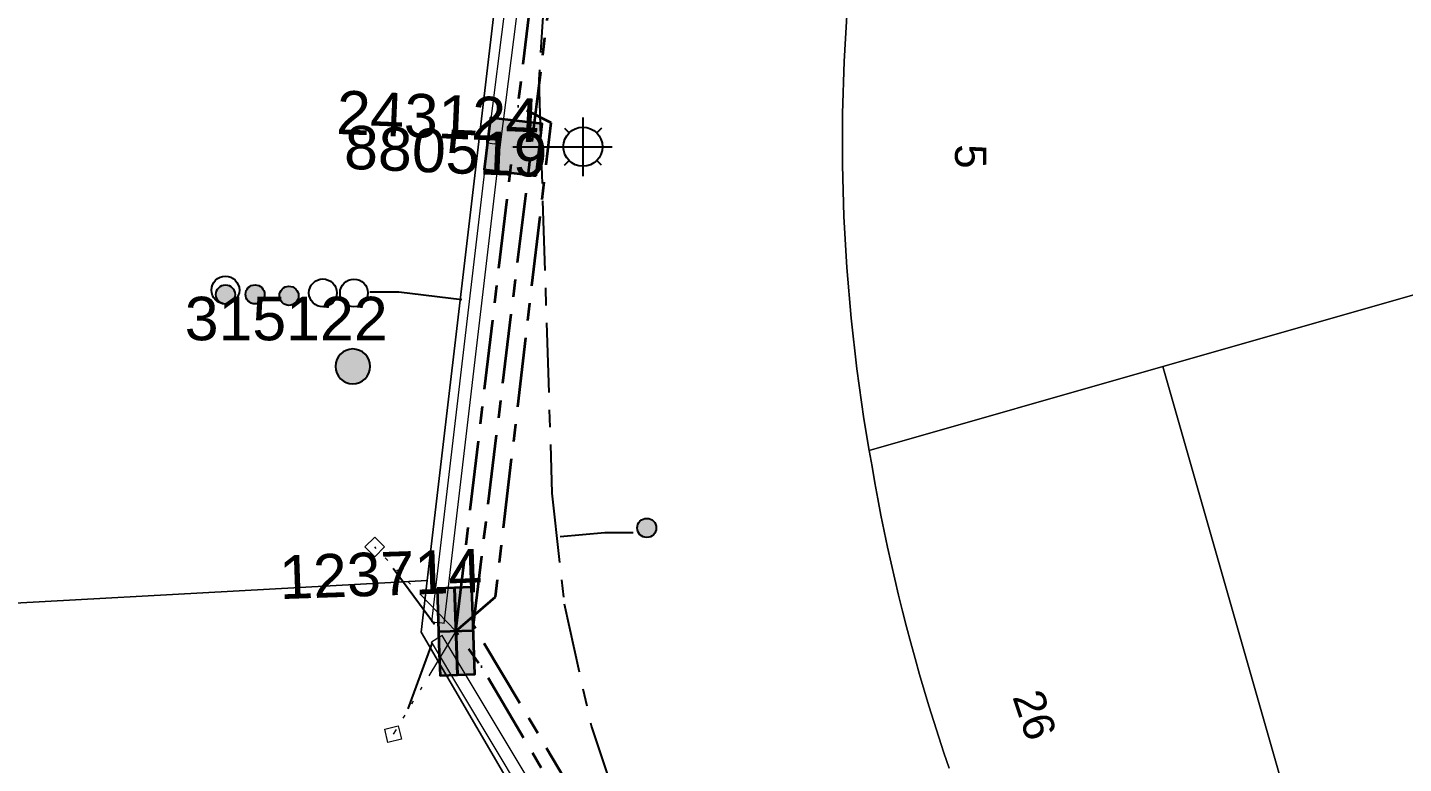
# Model space of a CAD drawing. Header units: metres. Extents: x 308278 to 310511, y 6271134 to 6272874.
# Drawn here: x 309193.8 to 309272.9, y 6272177.5 to 6272219.7 of the extents above; entities that cross this region are included whole.
import ezdxf
from ezdxf.enums import TextEntityAlignment as Align

# ---------------------------------------------------------------- set-up
doc = ezdxf.new("R2010")
doc.units = ezdxf.units.M
doc.set_wipeout_variables(frame=1)
for name, pattern in [('Cable Exist UG', [7, 4, -1, 1, -1]), ('DOT', [6.35, 0, -6.35]), ('PHANTOMX2', [6.6, 3, -0.75, 0.2, -0.75, 0.2, -0.75, 0.2, -0.75])]:
    doc.linetypes.add(name, pattern=pattern)
doc.layers.get('0').update_dxf_attribs({"color": 6})
for name, color, linetype, lineweight in [('_User Miscellaneous1', 30, 'Continuous', 13), ('_User_HV_Exist', 1, 'Continuous', 35), ('_User_LV_Exist', 5, 'Continuous', 35), ('_User_SL_Exist', 4, 'Continuous', 35), ('Cadastre Developer_SP_NEW', 92, 'Continuous', 15), ('Cadastre Land Parcels_SP_EXT', 118, 'Continuous', 15), ('Cadastre Roads_SP_EXT', 218, 'Continuous', 15), ('Mains_HV_EXT', 13, 'Continuous', 25), ('Mains_LV_SL_EXT', 135, 'Continuous', 25), ('Services_SP_EXT', 42, 'PHANTOMX2', 20)]:
    doc.layers.add(name, color=color, linetype=linetype, lineweight=lineweight)
for name, color, linetype in [('Duct_SP_EXT', 30, 'Continuous'), ('Equip_SP_SL_EXT', 7, 'Continuous'), ('SupportsOH_SP_TR_HV_LV_SL_EXT', 7, 'Continuous'), ('SupportsUG_SP_LV_EXT', 7, 'Continuous'), ('SupportsUG_SP_LV_SL_EXT', 7, 'Continuous'), ('Trench_SP_EXT', 7, 'Continuous')]:
    doc.layers.add(name, color=color, linetype=linetype)
doc.styles.add('COLUMN_LABEL', font='arial.ttf', dxfattribs={"height": 2})
doc.styles.add('iecARIAL', font='arial.ttf', dxfattribs={"height": 2})
doc.styles.add('POLE_LABEL', font='arial.ttf', dxfattribs={"height": 2})
doc.styles.add('SL_LABEL', font='arial.ttf', dxfattribs={"height": 2})
doc.styles.get("Standard").update_dxf_attribs({"font": 'arial.ttf'})

# ---------------------------------------------------------------- blocks, each defined once
blk = doc.blocks.new('COLUMN_EXT')
blk.add_hatch(color=256).paths.add_polyline_path([(1.5, -1.5), (1.5, 1.5), (-1.5, 1.5), (-1.5, -1.5)])
blk.add_lwpolyline([(1.5, 1.5), (-1.5, 1.5), (-1.5, -1.5), (1.5, -1.5)], close=True)
at = {"flags": 9}
for tag, p in [('STREETNAME', (-1.813, 1.6)), ('SUBURB', (-1.813, 1.8)), ('NOTES', (-1.813, 2)), ('LOCATION', (-1.813, 1.4)), ('LEGEND', (-1.813, 1.2)), ('USAGE', (-1.813, 1)), ('STATE', (-1.813, 0.8)), ('COLUMN_TYPE', (-1.813, 0.4)), ('OWNED_BY', (-1.813, 0.6))]:
    blk.add_attdef(tag, text='', height=0.2, rotation=180, dxfattribs=at).set_placement(p, align=Align.MIDDLE_LEFT)
at = {"flags": 1}
blk.add_attdef('Z', (-1.813, 2.351), '', height=0.2, rotation=180, dxfattribs=at)
at = {"flags": 9}
for tag, style, p in [('STRUCTURE_PLANT_NUMBER', 'POLE_LABEL', (-1.813, -0.031)), ('STREET_CODE', 'COLUMN_LABEL', (-1.813, 0.2))]:
    blk.add_attdef(tag, text='', height=0.2, rotation=180, dxfattribs=dict(at, style=style)).set_placement(p, align=Align.MIDDLE_LEFT)
at = {"style": 'COLUMN_LABEL', "width": 0.9, "flags": 8}
blk.add_attdef('ASSET_NUM', text='', height=2, rotation=270, dxfattribs=at).set_placement((2, -4), align=Align.MIDDLE_LEFT)
blk = doc.blocks.new('PILLAR_EXT')
blk.add_hatch(color=256).paths.add_polyline_path([(-2.5, 1), (-2.5, -1), (2.5, -1), (2.5, 1)])
for p, q in [((0, 1), (0, -1)), ((-2.5, 0), (2.5, 0))]:
    blk.add_line(p, q)
at = {"ltscale": 10}
blk.add_line((2.5, 0), (-2.5, 0), dxfattribs=at)
blk.add_lwpolyline([(-2.5, -1), (-1.25, -1), (1.25, -1), (2.5, -1), (2.5, 1), (-2.5, 1)], close=True)
at = {"width": 0.9, "flags": 8}
blk.add_attdef('ASSET_NUM', text='', height=2, rotation=90, dxfattribs=at).set_placement((-2, 4), align=Align.MIDDLE_LEFT)
for tag, p, flags in [('OWNED_BY', (0, -0.2), 9), ('STATE', (0, -0.4), 9), ('SUPPORT_TYPE', (0, -0.6), 9), ('USAGE', (0, -0.8), 9), ('LEGEND', (0, -1), 9), ('LOCATION', (0, -1.2), 9), ('NOTES', (0, -1.4), 9), ('PARENT', (0, -1.6), 9), ('STREETNAME', (0, -1.8), 9), ('SUBURB', (0, -2), 1)]:
    blk.add_attdef(tag, p, '', height=0.2, dxfattribs=dict(flags=flags))
blk = doc.blocks.new('DUCT_EXT')
blk.add_circle((0, 0.8), 0.8)
at = {"flags": 1}
blk.add_attdef('Z', (0, 0), '', height=0.2, dxfattribs=at)
at = {"flags": 9}
for tag, p in [('DUCT_CODE', (0, 0)), ('XSECT_TYPE', (0, -0.2)), ('STATE', (0, -0.6)), ('FB_REFERENCE', (0, -0.4)), ('NOTES', (0, -0.8))]:
    blk.add_attdef(tag, text='', height=0.2, dxfattribs=at).set_placement(p, align=Align.MIDDLE_LEFT)
blk = doc.blocks.new('*U479')
at = {"transparency": 33554687, "flags": 9}
for tag, p in [('LRATECODE', (-7.4, 0)), ('LOUTREACHVOCAB', (-7.2, 0)), ('LOUTREACH', (-7, 0)), ('LANTNUMBER', (-6.6, 0)), ('LNEW', (-6.4, 0)), ('LMASTVOCAB', (-6.2, 0)), ('LMAST', (-6, 0)), ('LLAMPVOCAB', (-5.8, 0)), ('LLAMP', (-5.6, 0)), ('LEXIST', (-5.4, 0)), ('LCHARGE3PERCENT', (-5.2, 0)), ('LCHARGE3', (-5, 0)), ('LCHARGE2PERCENT', (-4.8, 0)), ('LCHARGE2', (-4.6, 0)), ('LCHARGE1PERCENT', (-4.4, 0)), ('LCHARGE1', (-4.2, 0)), ('LCATEGORY', (-4, 0)), ('LBRACKETVOCAB', (-3.8, 0)), ('LBRACKET', (-3.6, 0)), ('LKINGHEIGHT', (-3.4, 0)), ('CREPLACE', (-3.2, 0)), ('CREMOVE', (-3, 0)), ('CNUMBER', (-2.8, 0)), ('CNEW', (-2.6, 0)), ('CEXIST', (-2.4, 0)), ('USAGE', (-2.2, 0)), ('STATE', (-2, 0)), ('OWNED_BY', (-1.8, 0)), ('ORIENTATION', (-1.6, 0)), ('OPERATING_VOLTAGE', (-1.4, 0)), ('NO_PHASES', (-1.2, 0)), ('LANTERN_TYPE', (-1, 0)), ('LANTERN_PURPOSE', (-0.8, 0)), ('CONTROL_TYPE', (-0.6, 0)), ('CONSTRUCTED_VOLTAGE', (-0.4, 0))]:
    blk.add_attdef(tag, text='', height=0.001, rotation=270, dxfattribs=at).set_placement(p, align=Align.MIDDLE_LEFT)
at = {"transparency": 33554687, "style": 'SL_LABEL', "flags": 9}
blk.add_attdef('STREET_CODE', text='', height=0.001, rotation=270, dxfattribs=at).set_placement((0.001, 0), align=Align.MIDDLE_LEFT)
at = {"transparency": 33554687, "flags": 1}
blk.add_attdef('Z', (0, 0), '', height=0.001, rotation=270, dxfattribs=at)
at = {"transparency": 33554687, "width": 0.9}
blk.add_attdef('LNUMBER', text='', height=1, dxfattribs=at).set_placement((7, -1), align=Align.MIDDLE_LEFT)
at = {"transparency": 33554687, "flags": 9}
for tag, p in [('LREMOVE', (0, -7.6)), ('LREPLACE', (0, -7.8)), ('LTYPE', (0, -8)), ('LTYPEVOCAB', (0, -8.2)), ('LEGEND', (0, -8.4)), ('SUBURB', (0, -8.6)), ('STREETNAME', (0, -8.8)), ('LOCATION', (0, -9)), ('NOTES', (0, -9.2)), ('MAINTAINED_BY', (0, -9.863))]:
    blk.add_attdef(tag, text='', height=0.001, dxfattribs=at).set_placement(p, align=Align.MIDDLE_LEFT)
blk.add_attdef('OPERATED_BY', (0, -9.607), '', height=0.001, dxfattribs=at)
at = {"linetype": 'DOT', "transparency": 33554687}
blk.add_wipeout([(5.688, 0), (5.061, -1.061), (4, -1.688), (2.939, -1.061), (2.313, 0), (2.939, 1.061), (4, 1.687), (5.061, 1.061)], dxfattribs=at)
at = {"transparency": 33554687}
for p, q in [((4, 1.687), (4, 0)), ((2.939, 1.061), (3.205, 0.795)), ((5.061, 1.061), (4.795, 0.795)), ((0, 0), (4, 0)), ((4, 0), (5.688, 0)), ((4, 0), (4, -1.688)), ((2.939, -1.061), (3.205, -0.795)), ((5.061, -1.061), (4.795, -0.795))]:
    blk.add_line(p, q, dxfattribs=at)
blk.add_circle((4, 0), 1.125, dxfattribs=at)
blk = doc.blocks.new('CCP_EXT')
at = {"flags": 9}
for tag, p in [('USAGE', (0, -1.2)), ('LEGEND', (0, -1.4)), ('LIFE_SUPPORT', (0, -1.6)), ('STATE', (0, -1.8)), ('NOTES', (0, -2))]:
    blk.add_attdef(tag, text='', height=0.2, dxfattribs=at).set_placement(p, align=Align.MIDDLE_LEFT)
at = {"transparency": 33554687}
blk.add_wipeout([(0, 0.566), (0.566, 0), (0, -0.566), (-0.566, 0)], dxfattribs=at)
blk.add_lwpolyline([(-0.566, 0), (0, 0.566), (0.566, 0), (0, -0.566), (-0.566, 0)])
at = {"flags": 1}
blk.add_attdef('Z', (0, 0), '', height=0.2, dxfattribs=at)
at = {"flags": 9}
for tag, p in [('CCP_TYPE', (0, 0)), ('OPERATING_VOLTAGE', (0, -0.6)), ('ORIENTATION', (0, -0.8)), ('CONSTRUCTED_VOLTAGE', (0, -0.2)), ('NO_PHASES', (0, -0.4)), ('OWNED_BY', (0, -1))]:
    blk.add_attdef(tag, text='', height=0.2, dxfattribs=at).set_placement(p, align=Align.MIDDLE_LEFT)
blk = doc.blocks.new('POLE_EXT')
blk.add_hatch(color=256).paths.add_polyline_path([(-1, 0, 1), (1, 0, 1)])
blk.add_lwpolyline([(-1, 0, 1), (1, 0, 1)], format="xyb", close=True)
at = {"flags": 8}
blk.add_attdef('pNumber', text='', height=2, dxfattribs=at).set_placement((2.5, 2.5), align=Align.MIDDLE_CENTER)
at = {"style": 'POLE_LABEL', "flags": 9}
for tag, p in [('STRUCTURE_PLANT_NUMBER', (1.355, 0.028)), ('STREET_CODE', (1.355, -0.2))]:
    blk.add_attdef(tag, text='', height=0.2, dxfattribs=at).set_placement(p, align=Align.MIDDLE_LEFT)
at = {"flags": 9}
for tag, p in [('OWNED_BY', (1.355, -0.4)), ('SPECIAL_USE', (1.355, -0.8)), ('PARENT', (1.355, -0.6)), ('cLV', (1.355, -1.4)), ('STATE', (1.355, -1)), ('hDepth', (1.355, -1.6)), ('USAGE', (1.355, -1.2)), ('cHV', (1.355, -2)), ('hDia', (1.355, -1.8)), ('LBRACKET', (1.355, -2.2)), ('LExisting', (1.355, -2.4)), ('LANTNUMBER', (1.355, -2.6)), ('LOther', (1.355, -2.8)), ('LRemove', (1.355, -3)), ('LEGEND', (1.355, -3.2)), ('cLinedev', (1.355, -3.4)), ('pExisting', (1.355, -3.8)), ('LOCATION', (1.355, -3.6)), ('PFNUMBER', (1.355, -4)), ('pFooting', (1.355, -4.4)), ('pNew', (1.355, -4.6)), ('NEWPFNUMBER', (1.355, -4.2)), ('pRelocate', (1.355, -5)), ('pRemove', (1.355, -5.2)), ('pReplace', (1.355, -5.4)), ('pStay', (1.355, -5.6)), ('cspan', (1.355, -6)), ('STREETNAME', (1.355, -6.2)), ('SUBURB', (1.355, -6.4)), ('pType', (1.355, -5.8)), ('OPERATED_BY', (1.355, -7.014)), ('NOTES', (1.355, -6.6)), ('MAINTAINED_BY', (1.355, -6.814))]:
    blk.add_attdef(tag, text='', height=0.2, dxfattribs=at).set_placement(p, align=Align.MIDDLE_LEFT)
at = {"flags": 1}
blk.add_attdef('Z', (1.355, -7.328), '', height=0.2, dxfattribs=at)
blk = doc.blocks.new('CABLE_LARGE_EXT')
h = blk.add_hatch(color=256)
edge = h.paths.add_edge_path()
edge.add_arc((0, 0.55), 0.55, 0, 360)
blk.add_circle((0, 0.55), 0.55)
at = {"flags": 1}
blk.add_attdef('Z', (0, 0), '', height=0.2, dxfattribs=at)
at = {"flags": 9}
for tag, p in [('COND_CODE', (0, 0)), ('XSECT_SIZE', (0, -0.6)), ('STATE', (0, -0.4)), ('FB_REFERENCE', (0, -0.2)), ('NOTES', (0, -0.8))]:
    blk.add_attdef(tag, text='', height=0.2, dxfattribs=at).set_placement(p, align=Align.MIDDLE_LEFT)

msp = doc.modelspace()

# ---------------------------------------------------------------- linework, layer by layer
at = {"layer": '_User Miscellaneous1'}
for p, q in [((309217.042, 6272185.585), (309217.4, 6272185.543)), ((309217.757, 6272185.501), (309217.4, 6272185.543)), ((309217.029, 6272184.441), (309217.338, 6272184.626)), ((309230.69, 6272161.657), (309217.029, 6272184.441)), ((309217.647, 6272184.811), (309217.338, 6272184.626)), ((309231.308, 6272162.028), (309217.647, 6272184.811))]:
    msp.add_line(p, q, dxfattribs=at)
at = {"layer": '_User_LV_Exist', "linetype": 'Cable Exist UG', "flags": 128}
msp.add_lwpolyline([(309232.993, 6272160.847), (309219.901, 6272183.02), (309219.901, 6272183.02), (309218.434, 6272185.044)], dxfattribs=at)
at = {"layer": 'Cadastre Land Parcels_SP_EXT', "linetype": 'Continuous'}
for points in [[(309147.102, 6272147.106), (309159.079, 6272156.156), (309169.46, 6272163.999), (309179.841, 6272171.842), (309181.934, 6272186.043), (309216.785, 6272187.968), (309222.522, 6272236.796), (309187.774, 6272240.946), (309189.881, 6272258.833), (309183.73, 6272276.917), (309181.215, 6272284.311), (309175.911, 6272280.304), (309163.835, 6272271.181), (309148.364, 6272259.492)], [(309268.375, 6272167.556), (309259.037, 6272200.25), (309242.176, 6272195.434), (309242.332, 6272194.505), (309242.496, 6272193.577), (309242.667, 6272192.651), (309242.847, 6272191.725), (309243.034, 6272190.801), (309243.229, 6272189.879), (309243.432, 6272188.959), (309243.643, 6272188.041), (309243.861, 6272187.124), (309244.087, 6272186.209), (309244.321, 6272185.295), (309244.562, 6272184.384), (309244.811, 6272183.476), (309245.068, 6272182.57), (309245.332, 6272181.665), (309245.604, 6272180.762), (309245.884, 6272179.862), (309246.171, 6272178.965), (309246.466, 6272178.069), (309246.768, 6272177.176)]]:
    msp.add_lwpolyline(points, dxfattribs=at)
for points in [[(309259.037, 6272200.25), (309273.461, 6272204.371), (309287.884, 6272208.49), (309304.231, 6272213.159), (309318.655, 6272217.279), (309335.001, 6272221.948), (309325.872, 6272254.115), (309241.832, 6272229.553), (309241.492, 6272226.747), (309241.157, 6272223.742), (309240.903, 6272220.753), (309240.733, 6272217.771), (309240.644, 6272214.797), (309240.641, 6272211.832), (309240.72, 6272208.881), (309240.881, 6272205.944), (309241.127, 6272203.024), (309241.454, 6272200.124), (309241.864, 6272197.243), (309242.176, 6272195.434), (309259.037, 6272200.25)], [(309282.8, 6272171.676), (309273.461, 6272204.371), (309259.037, 6272200.25), (309268.375, 6272167.556), (309282.8, 6272171.676)], [(309222.969, 6272173.805), (309216.434, 6272184.987), (309216.785, 6272187.968), (309181.934, 6272186.043), (309179.841, 6272171.842), (309187.282, 6272162.002), (309222.969, 6272173.805)]]:
    msp.add_lwpolyline(points, close=True, dxfattribs=at)
at = {"layer": 'Cadastre Roads_SP_EXT', "linetype": 'Continuous'}
msp.add_lwpolyline([(309246.768, 6272177.176), (309246.466, 6272178.069), (309246.171, 6272178.965), (309245.884, 6272179.862), (309245.604, 6272180.762), (309245.332, 6272181.665), (309245.068, 6272182.57), (309244.811, 6272183.476), (309244.562, 6272184.384), (309244.321, 6272185.295), (309244.087, 6272186.209), (309243.861, 6272187.124), (309243.643, 6272188.041), (309243.432, 6272188.959), (309243.229, 6272189.879), (309243.034, 6272190.801), (309242.847, 6272191.725), (309242.667, 6272192.651), (309242.495, 6272193.577), (309242.332, 6272194.505), (309242.176, 6272195.434), (309241.864, 6272197.243), (309241.454, 6272200.124), (309241.127, 6272203.024), (309240.881, 6272205.944), (309240.72, 6272208.881), (309240.641, 6272211.832), (309240.644, 6272214.797), (309240.733, 6272217.771), (309240.903, 6272220.753)], dxfattribs=at)
at = {"layer": 'Duct_SP_EXT'}
for points in [[(309213.489, 6272204.547), (309215.159, 6272204.547), (309218.771, 6272204.106)], [(309228.614, 6272190.695), (309226.987, 6272190.695), (309224.412, 6272190.466)]]:
    msp.add_lwpolyline(points, dxfattribs=at)
at = {"layer": 'Trench_SP_EXT', "linetype": 'Cable Exist UG'}
msp.add_lwpolyline([(309215.685, 6272180.599), (309217.367, 6272185.139)], dxfattribs=at)

# ---------------------------------------------------------------- block references
at = {"layer": 'Duct_SP_EXT'}
for name, p in [('DUCT_EXT', (309205.195, 6272203.844)), ('CABLE_LARGE_EXT', (309205.195, 6272203.844)), ('CABLE_LARGE_EXT', (309206.896, 6272203.849)), ('CABLE_LARGE_EXT', (309208.843, 6272203.768)), ('DUCT_EXT', (309210.79, 6272203.686)), ('DUCT_EXT', (309212.577, 6272203.679)), ('CABLE_LARGE_EXT', (309229.394, 6272190.432))]:
    msp.add_blockref(name, p, dxfattribs=at)
at = {"layer": 'SupportsOH_SP_TR_HV_LV_SL_EXT'}
ref = msp.add_blockref('POLE_EXT', (309212.511, 6272200.262), dxfattribs=at)
ref.add_attrib('ASSET_NUM', '315122', dxfattribs={"layer": '0', "height": 2.5, "style": 'POLE_LABEL'}).set_placement((309214.511, 6272201.012), align=Align.BOTTOM_RIGHT)
at = {"layer": 'SupportsUG_SP_LV_EXT'}
ref = msp.add_blockref('PILLAR_EXT', (309218.434, 6272185.044), dxfattribs=dict(at, rotation=271.9870722142821))
ref.add_attrib('ASSET_NUM', '123714', dxfattribs={"layer": '0', "height": 2.5, "rotation": 1.98707, "style": 'iecARIAL'}).set_placement((309219.934, 6272188.544), align=Align.MIDDLE_RIGHT)
at = {"layer": 'SupportsUG_SP_LV_SL_EXT'}
ref = msp.add_blockref('COLUMN_EXT', (309221.727, 6272212.882), dxfattribs=dict(at, rotation=263.2550934206725))
ref.add_attrib('ASSET_NUM', '880519', dxfattribs={"layer": '0', "height": 2.5, "rotation": 357.60582, "style": 'COLUMN_LABEL'}).set_placement((309223.727, 6272213.632), align=Align.TOP_RIGHT)

# ---------------------------------------------------------------- texts
at = {"layer": 'Cadastre Land Parcels_SP_EXT'}
for s, rotation, p in [('5', 270.51616, (309247.092, 6272213.018)), ('26', 288.35345, (309250.382, 6272181.287))]:
    msp.add_text(s, height=1.8, rotation=rotation, dxfattribs=at).set_placement(p)

# ---------------------------------------------------------------- next in the draw order: block references
at = {"layer": 'Equip_SP_SL_EXT'}
ref = msp.add_blockref('*U479', (309221.727, 6272212.882), dxfattribs=at)
ref.add_attrib('ASSET_NUM', '243124', dxfattribs={"layer": '0', "height": 2.5, "rotation": 357.60582, "style": 'iecARIAL'}).set_placement((309223.227, 6272214.382), align=Align.MIDDLE_RIGHT)
at = {"layer": 'Services_SP_EXT'}
msp.add_blockref('CCP_EXT', (309213.768, 6272189.889), dxfattribs=at)
at = {"layer": 'Services_SP_EXT', "rotation": 58.58978636251679}
msp.add_blockref('CCP_EXT', (309214.826, 6272179.136), dxfattribs=at)

# ---------------------------------------------------------------- next in the draw order: linework, layer by layer
at = {"layer": '_User Miscellaneous1'}
for p, q in [((309220.281, 6272213.102), (309223.202, 6272236.357)), ((309220.996, 6272213.012), (309223.916, 6272236.267)), ((309217.042, 6272185.585), (309220.281, 6272213.099)), ((309217.757, 6272185.501), (309220.996, 6272213.015)), ((309220.281, 6272213.102), (309220.638, 6272213.057)), ((309220.281, 6272213.099), (309220.638, 6272213.057)), ((309220.996, 6272213.015), (309220.638, 6272213.057)), ((309220.996, 6272213.012), (309220.638, 6272213.057))]:
    msp.add_line(p, q, dxfattribs=at)
at = {"layer": '_User_HV_Exist', "linetype": 'Cable Exist UG'}
msp.add_lwpolyline([(309232.85, 6272162.865), (309219.441, 6272185.392), (309225.478, 6272235.035)], dxfattribs=at)
at = {"layer": '_User_LV_Exist', "linetype": 'Cable Exist UG', "flags": 128}
msp.add_lwpolyline([(309218.434, 6272185.044), (309220.702, 6272187.027), (309220.702, 6272187.027), (309223.902, 6272214.261), (309222, 6272215.208), (309222, 6272215.208), (309224.258, 6272233.929), (309225.781, 6272235.82), (309240.374, 6272234.748), (309239.83, 6272229.747)], dxfattribs=at)
at = {"layer": '_User_SL_Exist', "linetype": 'Cable Exist UG', "flags": 128}
msp.add_lwpolyline([(309218.434, 6272185.044), (309221.727, 6272212.882)], dxfattribs=at)
at = {"layer": 'Cadastre Developer_SP_NEW', "linetype": 'Continuous'}
msp.add_lwpolyline([(309147.102, 6272147.106), (309159.079, 6272156.156), (309169.46, 6272163.999), (309179.841, 6272171.842), (309181.934, 6272186.043), (309216.785, 6272187.968), (309222.522, 6272236.796), (309187.774, 6272240.946), (309189.881, 6272258.833), (309183.73, 6272276.917), (309181.215, 6272284.311), (309175.911, 6272280.304), (309163.835, 6272271.181), (309148.364, 6272259.492)], dxfattribs=at)
at = {"layer": 'Cadastre Roads_SP_EXT', "linetype": 'Continuous'}
msp.add_lwpolyline([(309236.28, 6272302.845), (309227.545, 6272279.537), (309226.084, 6272267.106), (309224.508, 6272253.689), (309222.522, 6272236.796), (309216.785, 6272187.968), (309216.435, 6272184.987), (309222.969, 6272173.805)], dxfattribs=at)
at = {"layer": 'Mains_HV_EXT', "linetype": 'Cable Exist UG'}
msp.add_lwpolyline([(309232.85, 6272162.865), (309219.441, 6272185.392), (309225.478, 6272235.035)], dxfattribs=at)
at = {"layer": 'Mains_LV_SL_EXT', "linetype": 'Cable Exist UG'}
msp.add_lwpolyline([(309218.434, 6272185.044), (309221.727, 6272212.882)], dxfattribs=at)
at = {"layer": 'Services_SP_EXT'}
for points in [[(309218.434, 6272185.044), (309213.768, 6272189.889)], [(309218.434, 6272185.044), (309214.826, 6272179.136)]]:
    msp.add_lwpolyline(points, dxfattribs=at)
at = {"layer": 'Trench_SP_EXT', "linetype": 'Cable Exist UG'}
for points in [[(309224.497, 6272236.253), (309223.189, 6272216.762), (309223.945, 6272192.973), (309224.648, 6272186.625), (309226.214, 6272179.565), (309231.164, 6272164.852)], [(309217.197, 6272185.429), (309214.465, 6272189.164)]]:
    msp.add_lwpolyline(points, dxfattribs=at)

# ---------------------------------------------------------------- next in the draw order: block references
at = {"layer": '_User_LV_Exist'}
ref = msp.add_blockref('PILLAR_EXT', (309218.434, 6272185.044), dxfattribs=dict(at, rotation=271.9870722142821))
ref.add_attrib('ASSET_NUM', '123714', dxfattribs={"layer": '0', "height": 2.5, "rotation": 1.98707, "style": 'iecARIAL'}).set_placement((309219.934, 6272188.544), align=Align.MIDDLE_RIGHT)
at = {"layer": '_User_SL_Exist'}
ref = msp.add_blockref('COLUMN_EXT', (309221.727, 6272212.882), dxfattribs=dict(at, rotation=263.2550934206725))
ref.add_attrib('ASSET_NUM', '880519', dxfattribs={"layer": '0', "height": 2.5, "rotation": 357.60582, "style": 'COLUMN_LABEL'}).set_placement((309223.727, 6272213.632), align=Align.TOP_RIGHT)

doc.saveas('drawing.dxf')
